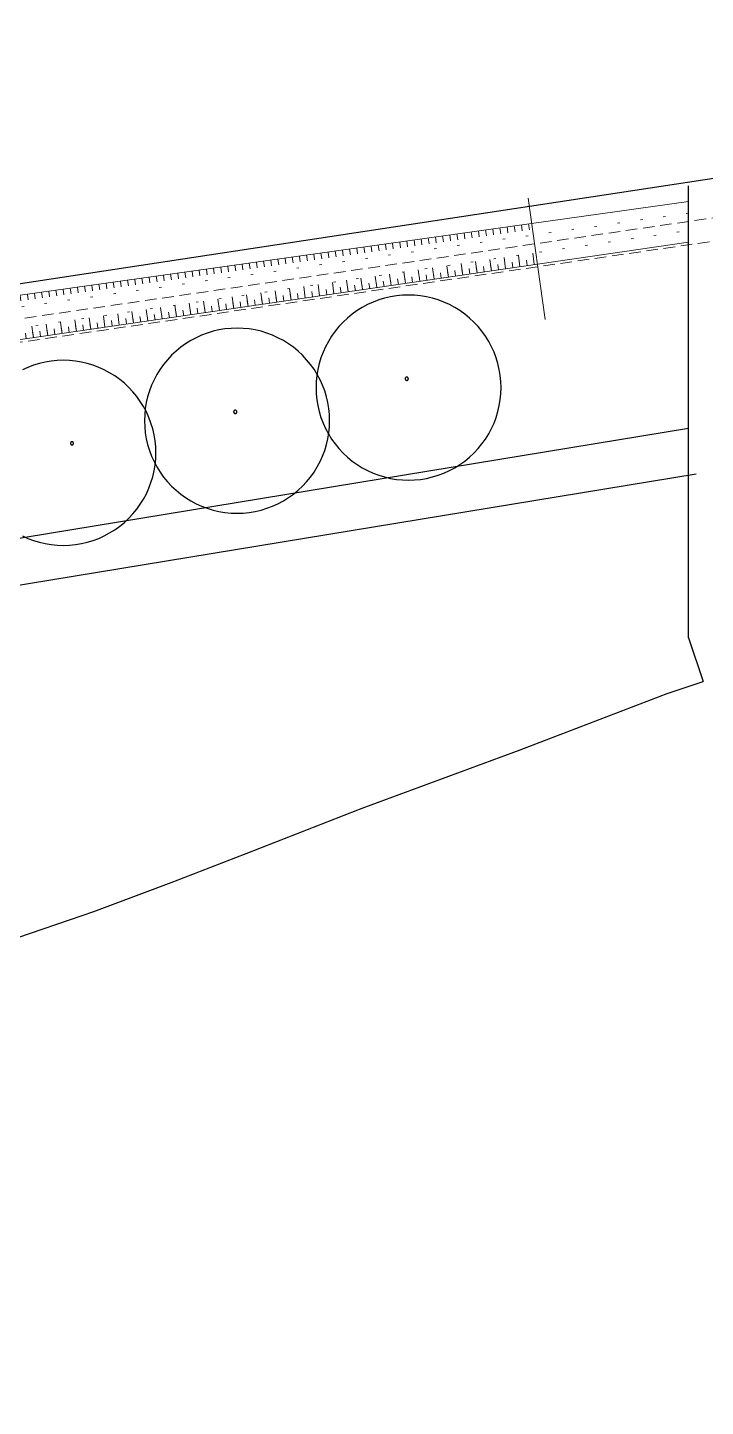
# Model space of a CAD drawing. Header units: inches. Extents: x -3368894 to 5148796, y 84 to 10864301.
# Drawn here: x 501965 to 501994.3, y 4346370.7 to 4346430.3 of the extents above; entities that cross this region are included whole.
import ezdxf

# ---------------------------------------------------------------- set-up
doc = ezdxf.new("R2010")
doc.units = ezdxf.units.IN
doc.header["$MEASUREMENT"] = 0
doc.linetypes.add('ACAD_ISO07W100', pattern=[3, 0, -3])
doc.linetypes.add('NASCOSTA', pattern=[0.375, 0.25, -0.125])
for name, color, linetype, lineweight in [('cm canale', 4, 'Continuous', 5), ('cm_quote', 174, 'Continuous', 0), ('cp_limite laguna_linea', 252, 'Continuous', 9), ('cp_piattaforme volumi_linea', 4, 'Continuous', 25)]:
    doc.layers.add(name, color=color, linetype=linetype, lineweight=lineweight)
for name, color, linetype in [('cp_alberi_linea', 103, 'Continuous'), ('cp_recinzioni leggere_linea', 4, 'Continuous'), ('cp_vegetazione_linee', 34, 'Continuous')]:
    doc.layers.add(name, color=color, linetype=linetype)
doc.styles.get("Standard").update_dxf_attribs({"font": 'GOTHIC.TTF'})
doc.dimstyles.new('Quote 200', dxfattribs={"dimtxt": 0.5, "dimasz": 0.2, "dimexe": 1.25, "dimexo": 0.625, "dimgap": 0.2, "dimtad": 1, "dimzin": 1, "dimtxsty": 'Standard', "dimblk": 'ARCHTICK', "dimcen": 2.5, "dimse1": 1, "dimse2": 1, "dimazin": 0, "dimtfac": 1, "dimtmove": 0, "dimatfit": 3, "dimldrblk": 'NONE', "dimfxl": 1, "dimlwd": 0, "dimarcsym": 0})
pattern_1 = [(97.9812, (501927.8537, 4346413.6019), (-0.618946, -0.08678), [])]
pattern_2 = [(97.98117, (501927.8537, 4346413.60192), (-0.309473, -0.0433899), [])]

# ---------------------------------------------------------------- blocks, each defined once
blk = doc.blocks.new('_ArchTick')
at = {"color": 0, "linetype": 'ByBlock', "const_width": 0.15}
blk.add_lwpolyline([(-0.5, -0.5), (0.5, 0.5)], dxfattribs=at)
blk = doc.blocks.new('*D263')
at = {"layer": 'cm_quote', "color": 0, "lineweight": 0, "transparency": 16777216}
for p, q in [((-3368891.703, 8689622.26), (-929594.242, 10864300.067)), ((-3368894.34, 8689619.909), (-3368891.703, 8689622.26))]:
    blk.add_line(p, q, dxfattribs=at)
at = {"layer": 'DEFPOINTS', "color": 0, "transparency": 16777216}
for p in [(-3368891.703, 8689622.26), (503231.569, 4346330.378), (503228.933, 4346328.028)]:
    blk.add_point(p, dxfattribs=at)
at = {"layer": 'cm_quote', "color": 0, "lineweight": 0, "transparency": 16777216, "xscale": 0.2, "yscale": 0.2, "zscale": 0.2}
for p, rotation in [((-3368891.703, 8689622.26), 41.71758129249201), ((-3368894.34, 8689619.909), 221.717581292492)]:
    blk.add_blockref('_ArchTick', p, dxfattribs=dict(at, rotation=rotation))
at = {"layer": 'cm_quote', "color": 0, "transparency": 16777216, "insert": (-929595.199, 10864299.865), "char_height": 0.5, "attachment_point": 5, "rotation": 41.71758}
blk.add_mtext('3,53', dxfattribs=at)
blk = doc.blocks.new('_None')

msp = doc.modelspace()

# ---------------------------------------------------------------- hatches: boundary and pattern name
at = {"layer": 'cm canale'}
h = msp.add_hatch(dxfattribs=at)
h.set_pattern_fill('ANSI31', color=256, scale=2.5, angle=45)
h.set_pattern_definition(pattern_2)
h.paths.add_polyline_path([(501986.794, 4346421.866), (501922.635, 4346412.87), (501922.664, 4346412.622), (501986.829, 4346421.618)])
h = msp.add_hatch(dxfattribs=at)
h.set_pattern_fill('ANSI31', color=256, scale=5, angle=45)
h.set_pattern_definition(pattern_1)
h.paths.add_polyline_path([(501986.971, 4346420.603), (501922.821, 4346411.247), (501922.878, 4346410.75), (501987.041, 4346420.108)])
h = msp.add_hatch(dxfattribs=at)
h.set_pattern_fill('ANSI31', color=256, scale=5, angle=45)
h.set_pattern_definition(pattern_1)
h.paths.add_polyline_path([(501987.041, 4346420.108), (501986.971, 4346420.603), (501922.821, 4346411.247), (501922.878, 4346410.75)])
h = msp.add_hatch(dxfattribs=at)
h.set_pattern_fill('ANSI31', color=256, scale=2.5, angle=45)
h.set_pattern_definition(pattern_2)
h.paths.add_polyline_path([(501987.041, 4346420.108), (501987.008, 4346420.343), (501922.849, 4346410.999), (501922.878, 4346410.75)])

# ---------------------------------------------------------------- linework, layer by layer
for points in [[(501993.567, 4346422.815), (501922.635, 4346412.87)], [(501922.878, 4346410.75), (501993.567, 4346421.06)]]:
    msp.add_lwpolyline(points, dxfattribs=at)
at = {"layer": 'cm canale', "linetype": 'ACAD_ISO07W100', "ltscale": 0.3}
for points in [[(501993.567, 4346422.31), (501922.705, 4346412.375)], [(501922.805, 4346411.245), (501993.567, 4346421.565)]]:
    msp.add_lwpolyline(points, dxfattribs=at)
at = {"layer": 'cm_quote'}
msp.add_lwpolyline([(501986.64, 4346422.966), (501987.375, 4346417.72)], dxfattribs=at)
at = {"layer": 'cp_alberi_linea'}
for points in [[(501985.467, 4346414.771), (501985.458, 4346415.033), (501985.433, 4346415.293), (501985.39, 4346415.551), (501985.331, 4346415.806), (501985.255, 4346416.057), (501985.162, 4346416.302), (501985.054, 4346416.54), (501984.931, 4346416.771), (501984.793, 4346416.993), (501984.64, 4346417.206), (501984.474, 4346417.408), (501984.295, 4346417.599), (501984.104, 4346417.778), (501983.902, 4346417.944), (501983.689, 4346418.097), (501983.467, 4346418.235), (501983.236, 4346418.358), (501982.998, 4346418.466), (501982.753, 4346418.559), (501982.502, 4346418.635), (501982.247, 4346418.694), (501981.989, 4346418.737), (501981.729, 4346418.762), (501981.467, 4346418.771), (501981.205, 4346418.762), (501980.945, 4346418.737), (501980.687, 4346418.694), (501980.432, 4346418.635), (501980.181, 4346418.559), (501979.936, 4346418.466), (501979.698, 4346418.358), (501979.467, 4346418.235), (501979.245, 4346418.097), (501979.032, 4346417.944), (501978.83, 4346417.778), (501978.639, 4346417.599), (501978.46, 4346417.408), (501978.294, 4346417.206), (501978.141, 4346416.993), (501978.003, 4346416.771), (501977.879, 4346416.54), (501977.771, 4346416.302), (501977.679, 4346416.057), (501977.603, 4346415.806), (501977.544, 4346415.551), (501977.501, 4346415.293), (501977.476, 4346415.033), (501977.467, 4346414.771), (501977.476, 4346414.509), (501977.501, 4346414.249), (501977.544, 4346413.991), (501977.603, 4346413.736), (501977.679, 4346413.485), (501977.771, 4346413.24), (501977.879, 4346413.002), (501978.003, 4346412.771), (501978.141, 4346412.549), (501978.294, 4346412.336), (501978.46, 4346412.134), (501978.639, 4346411.942), (501978.83, 4346411.764), (501979.032, 4346411.597), (501979.245, 4346411.445), (501979.467, 4346411.307), (501979.698, 4346411.183), (501979.936, 4346411.075), (501980.181, 4346410.983), (501980.432, 4346410.907), (501980.687, 4346410.848), (501980.945, 4346410.805), (501981.205, 4346410.779), (501981.467, 4346410.771), (501981.729, 4346410.779), (501981.989, 4346410.805), (501982.247, 4346410.848), (501982.502, 4346410.907), (501982.753, 4346410.983), (501982.998, 4346411.075), (501983.236, 4346411.183), (501983.467, 4346411.307), (501983.689, 4346411.445), (501983.902, 4346411.597), (501984.104, 4346411.764), (501984.295, 4346411.942), (501984.474, 4346412.134), (501984.64, 4346412.336), (501984.793, 4346412.549), (501984.931, 4346412.771), (501985.054, 4346413.002), (501985.162, 4346413.24), (501985.255, 4346413.485), (501985.331, 4346413.736), (501985.39, 4346413.991), (501985.433, 4346414.249), (501985.458, 4346414.509)], [(501978.055, 4346413.34), (501978.046, 4346413.602), (501978.02, 4346413.862), (501977.978, 4346414.121), (501977.918, 4346414.376), (501977.842, 4346414.626), (501977.75, 4346414.871), (501977.642, 4346415.109), (501977.519, 4346415.34), (501977.381, 4346415.563), (501977.228, 4346415.775), (501977.062, 4346415.978), (501976.883, 4346416.169), (501976.692, 4346416.348), (501976.49, 4346416.514), (501976.277, 4346416.666), (501976.055, 4346416.804), (501975.824, 4346416.928), (501975.585, 4346417.036), (501975.34, 4346417.128), (501975.09, 4346417.204), (501974.835, 4346417.263), (501974.577, 4346417.306), (501974.316, 4346417.332), (501974.055, 4346417.34), (501973.793, 4346417.332), (501973.533, 4346417.306), (501973.274, 4346417.263), (501973.019, 4346417.204), (501972.769, 4346417.128), (501972.524, 4346417.036), (501972.286, 4346416.928), (501972.055, 4346416.804), (501971.832, 4346416.666), (501971.62, 4346416.514), (501971.417, 4346416.348), (501971.226, 4346416.169), (501971.047, 4346415.978), (501970.881, 4346415.775), (501970.729, 4346415.563), (501970.591, 4346415.34), (501970.467, 4346415.109), (501970.359, 4346414.871), (501970.267, 4346414.626), (501970.191, 4346414.376), (501970.132, 4346414.121), (501970.089, 4346413.862), (501970.063, 4346413.602), (501970.055, 4346413.34), (501970.063, 4346413.079), (501970.089, 4346412.818), (501970.132, 4346412.56), (501970.191, 4346412.305), (501970.267, 4346412.055), (501970.359, 4346411.81), (501970.467, 4346411.571), (501970.591, 4346411.34), (501970.729, 4346411.118), (501970.881, 4346410.905), (501971.047, 4346410.703), (501971.226, 4346410.512), (501971.417, 4346410.333), (501971.62, 4346410.167), (501971.832, 4346410.014), (501972.055, 4346409.876), (501972.286, 4346409.753), (501972.524, 4346409.645), (501972.769, 4346409.553), (501973.019, 4346409.477), (501973.274, 4346409.417), (501973.533, 4346409.375), (501973.793, 4346409.349), (501974.055, 4346409.34), (501974.316, 4346409.349), (501974.577, 4346409.375), (501974.835, 4346409.417), (501975.09, 4346409.477), (501975.34, 4346409.553), (501975.585, 4346409.645), (501975.824, 4346409.753), (501976.055, 4346409.876), (501976.277, 4346410.014), (501976.49, 4346410.167), (501976.692, 4346410.333), (501976.883, 4346410.512), (501977.062, 4346410.703), (501977.228, 4346410.905), (501977.381, 4346411.118), (501977.519, 4346411.34), (501977.642, 4346411.571), (501977.75, 4346411.81), (501977.842, 4346412.055), (501977.918, 4346412.305), (501977.978, 4346412.56), (501978.02, 4346412.818), (501978.046, 4346413.079)], [(501981.459, 4346415.153), (501981.459, 4346415.158), (501981.459, 4346415.162), (501981.458, 4346415.167), (501981.457, 4346415.171), (501981.456, 4346415.175), (501981.454, 4346415.18), (501981.452, 4346415.184), (501981.45, 4346415.188), (501981.448, 4346415.192), (501981.445, 4346415.196), (501981.442, 4346415.199), (501981.439, 4346415.203), (501981.435, 4346415.206), (501981.432, 4346415.209), (501981.428, 4346415.211), (501981.424, 4346415.214), (501981.42, 4346415.216), (501981.416, 4346415.218), (501981.412, 4346415.219), (501981.407, 4346415.221), (501981.403, 4346415.222), (501981.398, 4346415.222), (501981.394, 4346415.223), (501981.389, 4346415.223), (501981.385, 4346415.223), (501981.38, 4346415.222), (501981.376, 4346415.222), (501981.371, 4346415.221), (501981.367, 4346415.219), (501981.362, 4346415.218), (501981.358, 4346415.216), (501981.354, 4346415.214), (501981.35, 4346415.211), (501981.347, 4346415.209), (501981.343, 4346415.206), (501981.34, 4346415.203), (501981.337, 4346415.199), (501981.334, 4346415.196), (501981.331, 4346415.192), (501981.329, 4346415.188), (501981.326, 4346415.184), (501981.325, 4346415.18), (501981.323, 4346415.175), (501981.322, 4346415.171), (501981.321, 4346415.167), (501981.32, 4346415.162), (501981.319, 4346415.158), (501981.319, 4346415.153), (501981.319, 4346415.148), (501981.32, 4346415.144), (501981.321, 4346415.139), (501981.322, 4346415.135), (501981.323, 4346415.13), (501981.325, 4346415.126), (501981.326, 4346415.122), (501981.329, 4346415.118), (501981.331, 4346415.114), (501981.334, 4346415.11), (501981.337, 4346415.107), (501981.34, 4346415.103), (501981.343, 4346415.1), (501981.347, 4346415.097), (501981.35, 4346415.095), (501981.354, 4346415.092), (501981.358, 4346415.09), (501981.362, 4346415.088), (501981.367, 4346415.087), (501981.371, 4346415.085), (501981.376, 4346415.084), (501981.38, 4346415.083), (501981.385, 4346415.083), (501981.389, 4346415.083), (501981.394, 4346415.083), (501981.398, 4346415.083), (501981.403, 4346415.084), (501981.407, 4346415.085), (501981.412, 4346415.087), (501981.416, 4346415.088), (501981.42, 4346415.09), (501981.424, 4346415.092), (501981.428, 4346415.095), (501981.432, 4346415.097), (501981.435, 4346415.1), (501981.439, 4346415.103), (501981.442, 4346415.107), (501981.445, 4346415.11), (501981.448, 4346415.114), (501981.45, 4346415.118), (501981.452, 4346415.122), (501981.454, 4346415.126), (501981.456, 4346415.13), (501981.457, 4346415.135), (501981.458, 4346415.139), (501981.459, 4346415.144), (501981.459, 4346415.148)], [(501974.047, 4346413.722), (501974.047, 4346413.727), (501974.047, 4346413.732), (501974.046, 4346413.736), (501974.045, 4346413.741), (501974.043, 4346413.745), (501974.042, 4346413.749), (501974.04, 4346413.753), (501974.038, 4346413.757), (501974.035, 4346413.761), (501974.033, 4346413.765), (501974.03, 4346413.769), (501974.027, 4346413.772), (501974.023, 4346413.775), (501974.02, 4346413.778), (501974.016, 4346413.781), (501974.012, 4346413.783), (501974.008, 4346413.785), (501974.004, 4346413.787), (501974, 4346413.789), (501973.995, 4346413.79), (501973.991, 4346413.791), (501973.986, 4346413.792), (501973.982, 4346413.792), (501973.977, 4346413.792), (501973.972, 4346413.792), (501973.968, 4346413.792), (501973.963, 4346413.791), (501973.959, 4346413.79), (501973.954, 4346413.789), (501973.95, 4346413.787), (501973.946, 4346413.785), (501973.942, 4346413.783), (501973.938, 4346413.781), (501973.934, 4346413.778), (501973.931, 4346413.775), (501973.927, 4346413.772), (501973.924, 4346413.769), (501973.921, 4346413.765), (501973.919, 4346413.761), (501973.916, 4346413.757), (501973.914, 4346413.753), (501973.912, 4346413.749), (501973.911, 4346413.745), (501973.909, 4346413.741), (501973.908, 4346413.736), (501973.908, 4346413.732), (501973.907, 4346413.727), (501973.907, 4346413.722), (501973.907, 4346413.718), (501973.908, 4346413.713), (501973.908, 4346413.709), (501973.909, 4346413.704), (501973.911, 4346413.7), (501973.912, 4346413.696), (501973.914, 4346413.691), (501973.916, 4346413.687), (501973.919, 4346413.683), (501973.921, 4346413.68), (501973.924, 4346413.676), (501973.927, 4346413.673), (501973.931, 4346413.67), (501973.934, 4346413.667), (501973.938, 4346413.664), (501973.942, 4346413.662), (501973.946, 4346413.66), (501973.95, 4346413.658), (501973.954, 4346413.656), (501973.959, 4346413.655), (501973.963, 4346413.654), (501973.968, 4346413.653), (501973.972, 4346413.652), (501973.977, 4346413.652), (501973.982, 4346413.652), (501973.986, 4346413.653), (501973.991, 4346413.654), (501973.995, 4346413.655), (501974, 4346413.656), (501974.004, 4346413.658), (501974.008, 4346413.66), (501974.012, 4346413.662), (501974.016, 4346413.664), (501974.02, 4346413.667), (501974.023, 4346413.67), (501974.027, 4346413.673), (501974.03, 4346413.676), (501974.033, 4346413.68), (501974.035, 4346413.683), (501974.038, 4346413.687), (501974.04, 4346413.691), (501974.042, 4346413.696), (501974.043, 4346413.7), (501974.045, 4346413.704), (501974.046, 4346413.709), (501974.047, 4346413.713), (501974.047, 4346413.718)], [(501966.992, 4346412.362), (501966.991, 4346412.367), (501966.991, 4346412.371), (501966.99, 4346412.376), (501966.989, 4346412.38), (501966.988, 4346412.385), (501966.986, 4346412.389), (501966.984, 4346412.393), (501966.982, 4346412.397), (501966.98, 4346412.401), (501966.977, 4346412.405), (501966.974, 4346412.408), (501966.971, 4346412.412), (501966.968, 4346412.415), (501966.964, 4346412.418), (501966.96, 4346412.42), (501966.957, 4346412.423), (501966.952, 4346412.425), (501966.948, 4346412.427), (501966.944, 4346412.428), (501966.94, 4346412.43), (501966.935, 4346412.431), (501966.931, 4346412.432), (501966.926, 4346412.432), (501966.921, 4346412.432), (501966.917, 4346412.432), (501966.912, 4346412.432), (501966.908, 4346412.431), (501966.903, 4346412.43), (501966.899, 4346412.428), (501966.895, 4346412.427), (501966.89, 4346412.425), (501966.886, 4346412.423), (501966.883, 4346412.42), (501966.879, 4346412.418), (501966.875, 4346412.415), (501966.872, 4346412.412), (501966.869, 4346412.408), (501966.866, 4346412.405), (501966.863, 4346412.401), (501966.861, 4346412.397), (501966.859, 4346412.393), (501966.857, 4346412.389), (501966.855, 4346412.385), (501966.854, 4346412.38), (501966.853, 4346412.376), (501966.852, 4346412.371), (501966.852, 4346412.367), (501966.851, 4346412.362), (501966.852, 4346412.357), (501966.852, 4346412.353), (501966.853, 4346412.348), (501966.854, 4346412.344), (501966.855, 4346412.339), (501966.857, 4346412.335), (501966.859, 4346412.331), (501966.861, 4346412.327), (501966.863, 4346412.323), (501966.866, 4346412.319), (501966.869, 4346412.316), (501966.872, 4346412.312), (501966.875, 4346412.309), (501966.879, 4346412.306), (501966.883, 4346412.304), (501966.886, 4346412.301), (501966.89, 4346412.299), (501966.895, 4346412.297), (501966.899, 4346412.296), (501966.903, 4346412.294), (501966.908, 4346412.293), (501966.912, 4346412.293), (501966.917, 4346412.292), (501966.921, 4346412.292), (501966.926, 4346412.292), (501966.931, 4346412.293), (501966.935, 4346412.293), (501966.94, 4346412.294), (501966.944, 4346412.296), (501966.948, 4346412.297), (501966.952, 4346412.299), (501966.957, 4346412.301), (501966.96, 4346412.304), (501966.964, 4346412.306), (501966.968, 4346412.309), (501966.971, 4346412.312), (501966.974, 4346412.316), (501966.977, 4346412.319), (501966.98, 4346412.323), (501966.982, 4346412.327), (501966.984, 4346412.331), (501966.986, 4346412.335), (501966.988, 4346412.339), (501966.989, 4346412.344), (501966.99, 4346412.348), (501966.991, 4346412.353), (501966.991, 4346412.357)]]:
    msp.add_lwpolyline(points, close=True, dxfattribs=at)
msp.add_lwpolyline([(501964.778, 4346408.363), (501965.017, 4346408.255), (501965.262, 4346408.163), (501965.512, 4346408.087), (501965.767, 4346408.028), (501966.025, 4346407.985), (501966.286, 4346407.959), (501966.547, 4346407.951), (501966.809, 4346407.959), (501967.07, 4346407.985), (501967.328, 4346408.028), (501967.583, 4346408.087), (501967.833, 4346408.163), (501968.078, 4346408.255), (501968.317, 4346408.363), (501968.547, 4346408.487), (501968.77, 4346408.625), (501968.982, 4346408.777), (501969.185, 4346408.943), (501969.376, 4346409.122), (501969.555, 4346409.313), (501969.721, 4346409.516), (501969.873, 4346409.729), (501970.012, 4346409.951), (501970.135, 4346410.182), (501970.243, 4346410.42), (501970.335, 4346410.665), (501970.411, 4346410.916), (501970.471, 4346411.17), (501970.513, 4346411.429), (501970.539, 4346411.689), (501970.547, 4346411.951), (501970.539, 4346412.212), (501970.513, 4346412.473), (501970.471, 4346412.731), (501970.411, 4346412.986), (501970.335, 4346413.237), (501970.243, 4346413.482), (501970.135, 4346413.72), (501970.012, 4346413.951), (501969.873, 4346414.173), (501969.721, 4346414.386), (501969.555, 4346414.588), (501969.376, 4346414.779), (501969.185, 4346414.958), (501968.982, 4346415.124), (501968.77, 4346415.277), (501968.547, 4346415.415), (501968.317, 4346415.538), (501968.078, 4346415.646), (501967.833, 4346415.739), (501967.583, 4346415.815), (501967.328, 4346415.874), (501967.07, 4346415.917), (501966.809, 4346415.942), (501966.547, 4346415.951), (501966.286, 4346415.942), (501966.025, 4346415.917), (501965.767, 4346415.874), (501965.512, 4346415.815), (501965.262, 4346415.739), (501965.017, 4346415.646), (501964.778, 4346415.538)], dxfattribs=at)
at = {"layer": 'cp_limite laguna_linea', "const_width": 0.05}
msp.add_lwpolyline([(501994.2, 4346402.062), (501992.631, 4346401.539), (501986.281, 4346399.105), (501979.402, 4346396.565), (501974.533, 4346394.66), (501971.252, 4346393.39), (501967.866, 4346392.12), (501963.844, 4346390.744), (501962.488, 4346390.562)], dxfattribs=at)
at = {"layer": 'cp_limite laguna_linea', "lineweight": 18, "const_width": 0.05}
msp.add_lwpolyline([(501994.2, 4346402.062), (501992.631, 4346401.539), (501986.281, 4346399.105), (501979.402, 4346396.565), (501974.533, 4346394.66), (501971.252, 4346393.39), (501967.866, 4346392.12), (501963.844, 4346390.744), (501962.563, 4346390.572)], dxfattribs=at)
at = {"layer": 'cp_piattaforme volumi_linea'}
for points in [[(501993.567, 4346403.959), (501993.567, 4346423.487)], [(501959.71, 4346407.449), (501993.567, 4346413.016)], [(501960.034, 4346405.476), (501993.892, 4346411.042)], [(501993.567, 4346403.959), (501994.2, 4346402.062)]]:
    msp.add_lwpolyline(points, dxfattribs=at)
at = {"layer": 'cp_recinzioni leggere_linea'}
msp.add_lwpolyline([(501924.332, 4346396.581), (501923.102, 4346408.786), (501922.533, 4346413.765), (501955.569, 4346417.887), (502036.674, 4346430.206), (502107.587, 4346426.275), (502109.399, 4346426.188), (502111.194, 4346425.955), (502112.964, 4346425.579), (502114.701, 4346425.061), (502149.43, 4346413.834), (502178.731, 4346415.393), (502237.692, 4346435.291), (502261.867, 4346457.695), (502275.132, 4346463.526), (502317.324, 4346469.587), (502377.588, 4346478.245)], dxfattribs=at)
at = {"layer": 'cp_vegetazione_linee', "linetype": 'NASCOSTA', "lineweight": 13, "ltscale": 2}
for points in [[(501940.392, 4346414.204), (502036.055, 4346428.147)], [(501940.537, 4346413.215), (502036.181, 4346427.155)]]:
    msp.add_lwpolyline(points, dxfattribs=at)

# ---------------------------------------------------------------- dimensions: what is measured, and where the dimension line sits
at = {"layer": 'cm_quote'}
dim = msp.add_linear_dim(base=(-3368891.703, 8689622.26), p1=(503228.933, 4346328.028), p2=(503231.569, 4346330.378), angle=41.71758, dimstyle='Quote 200', dxfattribs=at)
dim.commit()
dim.dimension.update_dxf_attribs({"geometry": '*D263', "text_midpoint": (-929594.876, 10864299.502), "dimtype": 161})

doc.saveas('drawing.dxf')
